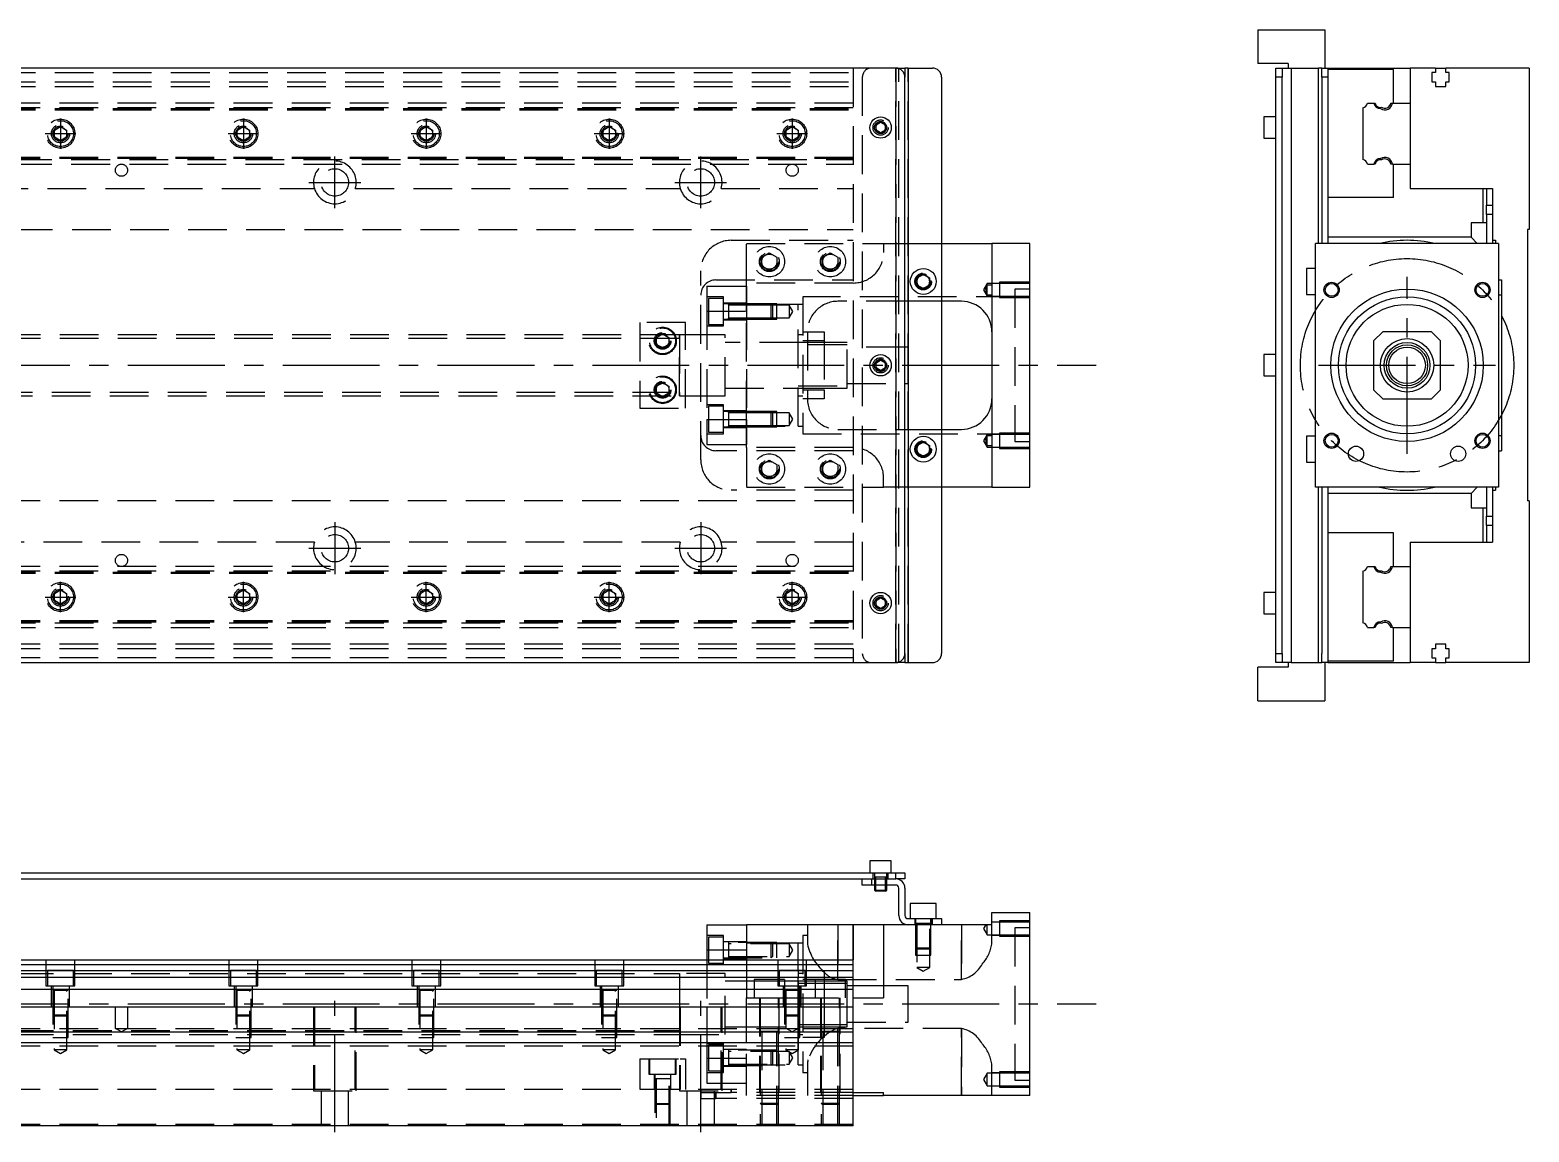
# Model space of a CAD drawing. Extents: x -29 to 939, y -289 to 112.
# Drawn here: x 447 to 938.7, y -251.5 to 110 of the extents above; entities that cross this region are included whole.
import ezdxf

# ---------------------------------------------------------------- set-up
doc = ezdxf.new("R2010")
doc.units = 0
doc.linetypes.add('CENTER', pattern=[50.8, 31.75, -6.35, 6.35, -6.35])
doc.linetypes.add('DASHED', pattern=[19.05, 12.7, -6.35])
doc.layers.get('0').update_dxf_attribs({"linetype": 'CONTINUOUS'})
doc.layers.add('CENTER', color=1, linetype='CENTER')

msp = doc.modelspace()

# ---------------------------------------------------------------- linework, layer by layer
at = {"color": 7, "linetype": 'CONTINUOUS'}
for p, q in [((849.68, 110), (849.68, 99)), ((849.68, 110), (871.68, 110)), ((871.68, 110), (871.68, 97.5)), ((859.68, 99), (849.68, 99)), ((859.68, 99), (859.68, 97.5)), ((731, 97.5), (3, 97.5)), ((731, 97.5), (734, 97.5)), ((734, 97.5), (734, 94.5)), ((735, 97.5), (734, 97.5)), ((734, -94.5), (734, 94.5)), ((735, 97.5), (735, -97.5)), ((735, 97.5), (743, 97.5)), ((746, 94.5), (746, -94.5)), ((855.68, 97.5), (857.68, 97.5)), ((855.68, 94.5), (855.68, 97.5)), ((857.68, 94.5), (855.68, 94.5)), ((855.68, -94.5), (855.68, 94.5)), ((857.68, 97.5), (857.68, 94.5)), ((857.68, 97.5), (860.68, 97.5)), ((857.68, -94.5), (857.68, 94.5)), ((860.68, 97.5), (860.68, -97.5)), ((860.68, 97.5), (869.68, 97.5)), ((869.68, 40), (869.68, 97.5)), ((870.68, 97.5), (869.68, 97.5)), ((870.68, 97.5), (872.68, 97.5)), ((870.68, 94.5), (870.68, 97.5)), ((872.68, 94.5), (870.68, 94.5)), ((870.68, 94.5), (870.68, 40)), ((872.68, 97.5), (872.68, 94.5)), ((872.68, 97.5), (899.68, 97.5)), ((894.18, 97), (872.68, 97)), ((872.68, 94.5), (872.68, 40)), ((894.18, 86), (894.18, 97)), ((899.68, 97.5), (899.68, 86)), ((907.98, 97.5), (899.68, 97.5)), ((907.98, 96), (906.83, 96)), ((906.83, 96), (906.83, 93)), ((907.98, 97.5), (911.38, 97.5)), ((907.98, 97.5), (907.98, 96)), ((911.38, 96), (911.38, 97.5)), ((938.68, 97.5), (911.38, 97.5)), ((912.53, 96), (911.38, 96)), ((912.53, 93), (912.53, 96)), ((938.68, 97.5), (938.68, 44.5)), ((906.83, 93), (907.98, 93)), ((907.98, 93), (907.98, 91.5)), ((907.98, 91.5), (911.38, 91.5)), ((911.38, 91.5), (911.38, 93)), ((911.38, 93), (912.53, 93)), ((884.18, 84.460392), (884.18, 67.539608)), ((885.719608, 86), (887.80154, 86)), ((887.80154, 86), (888.20668, 86)), ((893.357372, 86), (893.861934, 86)), ((893.861934, 86), (899.68, 86)), ((899.68, 86), (899.68, 66)), ((899.68, 86), (899.68, 66)), ((724.5, 78.866026), (726, 79.73205)), ((724.5, 77.133974), (724.5, 78.866026)), ((726, 79.73205), (727.5, 78.866026)), ((727.5, 78.866026), (727.5, 77.133974)), ((851.68, 81.5), (851.68, 78)), ((855.68, 81.5), (851.68, 81.5)), ((726, 76.26795), (724.5, 77.133974)), ((727.5, 77.133974), (726, 76.26795)), ((851.68, 78), (851.68, 74.5)), ((851.68, 74.5), (855.68, 74.5)), ((885.719608, 66), (887.80154, 66)), ((888.20668, 66), (887.80154, 66)), ((893.861934, 66), (893.357372, 66)), ((893.861934, 66), (899.68, 66)), ((894.18, 55), (894.18, 66)), ((899.68, 66), (899.68, 58)), ((894.18, 55), (872.68, 55)), ((899.68, 58), (926.68, 58)), ((923.68, 46.75), (923.68, 58)), ((924.68, 58), (924.68, 52.5)), ((926.68, 58), (926.68, 41)), ((924.68, 52.5), (926.68, 52.5)), ((924.68, 49.5), (924.68, 52.5)), ((926.68, 49.5), (924.68, 49.5)), ((924.68, 49.5), (924.68, 40)), ((919.68, 46.75), (919.68, 42.5)), ((924.68, 46.75), (919.68, 46.75)), ((938.68, 44.5), (938.18, 44.5)), ((938.18, 44.5), (938.18, -44.5)), ((746, 40), (762.5, 40)), ((762.5, 40), (762.5, -40)), ((775, 40), (762.5, 40)), ((775, -40), (775, 40)), ((868.68, -40), (868.68, 40)), ((928.68, 40), (868.68, 40)), ((919.68, 42), (872.68, 42)), ((919.68, 42.5), (919.68, 42)), ((921.68, 40), (919.68, 42)), ((926.68, 41), (927.68, 41)), ((926.68, 41), (926.68, 40)), ((927.68, 41), (927.68, 40)), ((928.68, 40), (928.68, -40)), ((738, 28.6547), (740, 29.809402)), ((740, 29.809402), (742, 28.6547)), ((865.68, 31.75), (865.68, 27.5)), ((868.68, 31.75), (865.68, 31.75)), ((738, 26.3453), (738, 28.6547)), ((740, 25.190598), (738, 26.3453)), ((742, 26.3453), (740, 25.190598)), ((742, 28.6547), (742, 26.3453)), ((865.68, 27.5), (865.68, 23.25)), ((928.68, 28), (929.68, 28)), ((929.68, 28), (929.68, -28)), ((752.5, 21), (746, 21)), ((865.68, 23.25), (868.68, 23.25)), ((929.68, 23), (928.68, 23)), ((890.68, 11), (887.68, 8)), ((906.68, 11), (890.68, 11)), ((909.68, 8), (906.68, 11)), ((887.68, 8), (887.68, -8)), ((909.68, -8), (909.68, 8)), ((724.5, 0.866026), (726, 1.73205)), ((724.5, -0.866026), (724.5, 0.866026)), ((726, 1.73205), (727.5, 0.866026)), ((727.5, 0.866026), (727.5, -0.866026)), ((851.68, 3.5), (851.68, 0)), ((855.68, 3.5), (851.68, 3.5)), ((726, -1.73205), (724.5, -0.866026)), ((727.5, -0.866026), (726, -1.73205)), ((851.68, 0), (851.68, -3.5)), ((851.68, -3.5), (855.68, -3.5)), ((887.68, -8), (890.68, -11)), ((906.68, -11), (909.68, -8)), ((890.68, -11), (906.68, -11)), ((746, -21), (752.5, -21)), ((865.68, -23.25), (865.68, -27.5)), ((868.68, -23.25), (865.68, -23.25)), ((928.68, -23), (929.68, -23)), ((738, -26.3453), (740, -25.190598)), ((738, -28.6547), (738, -26.3453)), ((740, -29.809402), (738, -28.6547)), ((740, -25.190598), (742, -26.3453)), ((742, -28.6547), (740, -29.809402)), ((742, -26.3453), (742, -28.6547)), ((865.68, -27.5), (865.68, -31.75)), ((928.68, -28), (929.68, -28)), ((865.68, -31.75), (868.68, -31.75)), ((762.5, -40), (746, -40)), ((762.5, -40), (775, -40)), ((928.68, -40), (868.68, -40)), ((869.68, -97.5), (869.68, -40)), ((870.68, -40), (870.68, -94.5)), ((872.68, -40), (872.68, -94.5)), ((919.68, -42), (872.68, -42)), ((919.68, -42), (921.68, -40)), ((919.68, -42), (919.68, -42.5)), ((919.68, -42.5), (919.68, -46.75)), ((924.68, -40), (924.68, -49.5)), ((926.28, -39.999994), (926.28, -40.000852)), ((926.68, -40), (926.68, -41)), ((926.68, -41), (926.68, -58)), ((926.68, -41), (927.68, -41)), ((927.68, -40), (927.68, -41)), ((919.68, -46.75), (924.68, -46.75)), ((923.68, -58), (923.68, -46.75)), ((938.68, -44.5), (938.18, -44.5)), ((938.68, -44.5), (938.68, -97.5)), ((924.68, -49.5), (926.68, -49.5)), ((924.68, -52.5), (924.68, -49.5)), ((926.68, -52.5), (924.68, -52.5)), ((924.68, -52.5), (924.68, -58)), ((894.18, -55), (872.68, -55)), ((894.18, -66), (894.18, -55)), ((899.68, -58), (899.68, -66)), ((899.68, -58), (926.68, -58)), ((884.18, -67.539608), (884.18, -84.460392)), ((885.719608, -66), (887.80154, -66)), ((887.80154, -66), (888.20668, -66)), ((893.357372, -66), (893.861934, -66)), ((893.861934, -66), (899.68, -66)), ((899.68, -66), (899.68, -86)), ((899.68, -66), (899.68, -86)), ((724.5, -77.133974), (726, -76.26795)), ((724.5, -78.866026), (724.5, -77.133974)), ((726, -76.26795), (727.5, -77.133974)), ((727.5, -77.133974), (727.5, -78.866026)), ((851.68, -74.5), (851.68, -78)), ((855.68, -74.5), (851.68, -74.5)), ((851.68, -78), (851.68, -81.5)), ((726, -79.73205), (724.5, -78.866026)), ((727.5, -78.866026), (726, -79.73205)), ((851.68, -81.5), (855.68, -81.5)), ((885.719608, -86), (887.80154, -86)), ((888.20668, -86), (887.80154, -86)), ((893.861934, -86), (893.357372, -86)), ((893.861934, -86), (899.68, -86)), ((894.18, -97), (894.18, -86)), ((899.68, -86), (899.68, -97.5)), ((907.98, -93), (906.83, -93)), ((906.83, -93), (906.83, -96)), ((911.38, -91.5), (907.98, -91.5)), ((907.98, -91.5), (907.98, -93)), ((911.38, -93), (911.38, -91.5)), ((912.53, -93), (911.38, -93)), ((912.53, -96), (912.53, -93)), ((3, -97.5), (731, -97.5)), ((734, -97.5), (731, -97.5)), ((734, -94.5), (734, -97.5)), ((734, -97.5), (735, -97.5)), ((735, -97.5), (743, -97.5)), ((855.68, -94.5), (857.68, -94.5)), ((855.68, -97.5), (855.68, -94.5)), ((857.68, -97.5), (855.68, -97.5)), ((857.68, -94.5), (857.68, -97.5)), ((860.68, -97.5), (857.68, -97.5)), ((859.68, -97.5), (859.68, -99)), ((860.68, -97.5), (869.68, -97.5)), ((869.68, -97.5), (870.68, -97.5)), ((870.68, -97.5), (870.68, -94.5)), ((872.68, -97.5), (870.68, -97.5)), ((871.68, -97.5), (871.68, -110)), ((872.68, -94.5), (872.68, -97.5)), ((894.18, -97), (872.68, -97)), ((872.68, -97.5), (899.68, -97.5)), ((907.98, -97.5), (899.68, -97.5)), ((906.83, -96), (907.98, -96)), ((907.98, -96), (907.98, -97.5)), ((907.98, -97.5), (911.38, -97.5)), ((911.38, -97.5), (911.38, -96)), ((911.38, -96), (912.53, -96)), ((938.68, -97.5), (911.38, -97.5)), ((849.68, -110), (849.68, -99)), ((859.68, -99), (849.68, -99)), ((849.68, -110), (871.68, -110)), ((442, -166.49), (731, -166.49)), ((729.5, -162.49), (722.5, -162.49)), ((722.5, -162.49), (722.5, -166.49)), ((729.5, -166.49), (729.5, -162.49)), ((731, -168.49), (731, -166.49)), ((731, -166.49), (734, -166.49)), ((734, -166.49), (734, -168.49)), ((442, -168.49), (723, -168.49)), ((720, -170.49), (720, -168.49)), ((723, -170.49), (720, -170.49)), ((723, -168.49), (731, -168.49)), ((723, -168.49), (723, -170.49)), ((723, -168.49), (731, -168.49)), ((731, -170.49), (723, -170.49)), ((724, -170.49002), (724, -172.14)), ((724.35, -170.49002), (724.35, -172.49)), ((727.65, -172.49), (727.65, -170.49002)), ((728, -172.14), (728, -170.49002)), ((734, -168.49), (731, -168.49)), ((732, -180.49), (732, -171.49)), ((734, -171.49), (734, -180.49)), ((724, -172.14), (728, -172.14)), ((724, -172.14), (724.35, -172.49)), ((727.65, -172.49), (724.35, -172.49)), ((727.65, -172.49), (728, -172.14)), ((744.25, -176.49), (735.75, -176.49)), ((735.75, -176.49), (735.75, -181.49)), ((744.25, -181.49), (744.25, -176.49)), ((735, -181.49), (743, -181.49)), ((743, -183.49), (743, -181.49)), ((743, -181.49), (746, -181.49)), ((746, -181.49), (746, -183.49)), ((762.5, -179.49), (775, -179.49)), ((762.5, -183.49), (762.5, -179.49)), ((775, -239.49), (775, -179.49)), ((669, -183.49), (682, -183.49)), ((669, -183.49), (669, -191.70658)), ((682, -183.49), (682, -194.99)), ((717, -183.49), (682, -183.49)), ((717, -194.99), (717, -183.49)), ((727, -183.49), (717, -183.49)), ((727, -183.49), (727, -207.49)), ((735, -183.49), (727, -183.49)), ((743, -183.49), (735, -183.49)), ((746, -183.49), (743, -183.49)), ((762.5, -183.49), (746, -183.49)), ((669, -191.70658), (669, -194.99)), ((669, -191.70658), (682, -191.70658)), ((441.5, -194.99), (717, -194.99)), ((441.5, -196.529608), (717, -196.529608)), ((717, -249.49), (717, -194.99)), ((717, -198.61154), (441.5, -198.61154)), ((717, -200.826666), (441.5, -200.826666)), ((441.5, -204.671934), (717, -204.671934)), ((699, -201.989994), (699, -216.990006)), ((700.5, -202.74), (699, -202.74)), ((701.25, -202.74), (700.5, -202.74)), ((704.5, -202.74), (701.25, -202.74)), ((707.5, -202.74), (704.5, -202.74)), ((714.5, -202.74), (707.5, -202.74)), ((715, -202.74), (714.5, -202.74)), ((717, -210.49), (17, -210.49)), ((699, -209.49), (699, -216.990006)), ((717, -207.49), (727, -207.49)), ((699, -216.24), (715, -216.24)), ((717, -218.79), (17, -218.79)), ((717, -222.19), (17, -222.19)), ((717, -238.49), (727, -238.49)), ((717, -239.49), (727, -239.49)), ((727, -239.49), (727, -238.49)), ((775, -239.49), (727, -239.49)), ((717, -249.49), (17, -249.49))]:
    msp.add_line(p, q, dxfattribs=at)
at = {"color": 3, "linetype": 'DASHED'}
for p, q in [((17, 96), (717, 96)), ((717, 97.5), (717, -97.5)), ((720, 94.5), (720, -94.5)), ((731, -97.5), (731, 97.5)), ((731, 97.5), (731, -97.5)), ((732, -97.5), (732, 97.5)), ((735, -97.5), (735, 97.5)), ((17, 93), (717, 93)), ((17, 91.5), (717, 91.5)), ((17, 84.204452), (717, 84.204452)), ((17, 84.2), (717, 84.2)), ((17, 83.8), (717, 83.8)), ((717, 86), (441.5, 86)), ((717, 84.460392), (441.5, 84.460392)), ((454.5, 76), (454.512884, 76.253488)), ((455, 77.1547), (457, 78.309402)), ((455, 74.8453), (455, 77.1547)), ((457, 73.690598), (455, 74.8453)), ((457, 78.309402), (459, 77.1547)), ((459, 74.8453), (457, 73.690598)), ((459, 77.1547), (459, 74.8453)), ((515, 77.1547), (517, 78.309402)), ((515, 74.8453), (515, 77.1547)), ((517, 73.690598), (515, 74.8453)), ((517, 78.309402), (519, 77.1547)), ((519, 74.8453), (517, 73.690598)), ((519, 77.1547), (519, 74.8453)), ((519.483582, 76.286038), (519.5, 76)), ((574.5, 76), (574.512884, 76.253488)), ((575, 77.1547), (577, 78.309402)), ((575, 74.8453), (575, 77.1547)), ((577, 73.690598), (575, 74.8453)), ((577, 78.309402), (579, 77.1547)), ((579, 74.8453), (577, 73.690598)), ((579, 77.1547), (579, 74.8453)), ((635, 77.1547), (637, 78.309402)), ((635, 74.8453), (635, 77.1547)), ((637, 73.690598), (635, 74.8453)), ((637, 78.309402), (639, 77.1547)), ((639, 74.8453), (637, 73.690598)), ((639, 77.1547), (639, 74.8453)), ((639.483582, 76.286038), (639.5, 76)), ((694.5, 76), (694.518502, 76.303588)), ((695, 77.1547), (697, 78.309402)), ((695, 74.8453), (695, 77.1547)), ((697, 73.690598), (695, 74.8453)), ((697, 78.309402), (699, 77.1547)), ((699, 74.8453), (697, 73.690598)), ((699, 77.1547), (699, 74.8453)), ((724, 78), (724.030168, 78.346066)), ((717, 68.2), (17, 68.2)), ((717, 67.8), (17, 67.8)), ((717, 67.795548), (17, 67.795548)), ((441.5, 67.539608), (717, 67.539608)), ((441.5, 66), (717, 66)), ((433.708204, 58), (540.291796, 58)), ((553.708204, 58), (660.291796, 58)), ((673.708204, 58), (717, 58)), ((22.640312, 44.5), (717, 44.5)), ((677, 41), (717, 41)), ((682, 27), (682, 40)), ((682, 40), (727, 40)), ((727, 40), (727, 37)), ((727, 40), (734, 40)), ((734, 40), (746, 40)), ((687, 35.443376), (689.5, 36.886752)), ((687, 32.556624), (687, 35.443376)), ((689.5, 36.886752), (692, 35.443376)), ((692, 35.443376), (692, 32.556624)), ((707, 35.443376), (709.5, 36.886752)), ((707, 32.556624), (707, 35.443376)), ((709.5, 36.886752), (712, 35.443376)), ((712, 35.443376), (712, 32.556624)), ((667, -31), (667, 31)), ((686.5, 34), (686.520026, 34.346056)), ((689.5, 31.113248), (687, 32.556624)), ((692, 32.556624), (689.5, 31.113248)), ((706.5, 34), (706.520026, 34.346056)), ((709.5, 31.113248), (707, 32.556624)), ((712, 32.556624), (709.5, 31.113248)), ((669, 26), (682, 26)), ((669, 26), (669, 17.78342)), ((672, 28), (717, 28)), ((717, 27), (682, 27)), ((682, 17.78342), (682, 27)), ((682, 26), (682, 17.78342)), ((742.483582, 27.786038), (742.5, 27.5)), ((761, 26.848738), (759.787564, 24.748738)), ((759.787564, 24.748738), (761, 22.648738)), ((760.516436, 24.911344), (760.560666, 25.226886)), ((760.560666, 25.226886), (760.663852, 25.611128)), ((760.663852, 25.611128), (760.802956, 25.985522)), ((760.802956, 25.985522), (761, 26.435254)), ((761, 26.435254), (761, 26.848738)), ((765, 26.848738), (761, 26.848738)), ((761, 23.06222), (761, 26.435794)), ((761, 26.435254), (762.5, 26.435254)), ((765, 27.248732), (765, 22.248742)), ((775, 27.248732), (765, 27.248732)), ((775, 26.848738), (765, 26.848738)), ((770, 25), (770, -25)), ((775, 25), (770, 25)), ((674.5, 22.42767), (669, 22.42767)), ((669.5, 21.92767), (669.5, 13.42767)), ((674.5, 21.92767), (669.5, 21.92767)), ((674.5, 12.92767), (674.5, 22.42767)), ((682, 20.42767), (674.5, 20.42767)), ((676.105, 20.17767), (674.5, 20.17767)), ((681.99998, 20.17767), (676.095, 20.17767)), ((676.1, 20.177674), (676.1, 15.177664)), ((676.1, 20.17767), (676.1, 19.92022)), ((676.1, 19.920202), (676.1, 20.17767)), ((681.99998, 19.77767), (676.1, 19.77767)), ((690.1, 20.17767), (682, 20.17767)), ((690.1, 20.177664), (682, 20.177664)), ((699, 20), (682, 20)), ((699, 20), (682, 20)), ((690.5, 19.77767), (682, 19.77767)), ((690.5, 19.77767), (682, 19.77767)), ((690.1, 15.17767), (690.1, 20.17767)), ((690.5, 19.77767), (690.1, 20.17767)), ((692, 20.177664), (690.10002, 20.177664)), ((690.5, 19.77767), (690.5, 15.57767)), ((692, 19.77767), (690.50002, 19.77767)), ((692, 15.177674), (692, 20.177664)), ((696, 19.77767), (692, 19.77767)), ((696, 19.77767), (696, 15.57767)), ((697.212436, 17.67767), (696, 19.77767)), ((699, -20), (699, 20)), ((700.5, 20), (699, 20)), ((700.5, 22.5), (700.5, -22.5)), ((770, 22.5), (700.5, 22.5)), ((734, 21), (712, 21)), ((746, 21), (734, 21)), ((761, 22.648738), (761, 23.06222)), ((762.5, 23.06222), (761, 23.06222)), ((761, 22.648738), (765, 22.648738)), ((765, 22.648738), (775, 22.648738)), ((765, 22.248742), (775, 22.248742)), ((669, 17.78342), (669, -17.78342)), ((669, 17.78342), (682, 17.78342)), ((674.5, 15.17767), (676.105, 15.17767)), ((674.5, 14.92767), (682, 14.92767)), ((676.095, 15.17767), (681.99998, 15.17767)), ((676.1, 15.57767), (681.99998, 15.57767)), ((676.1, 15.17767), (676.1, 15.435118)), ((676.1, 15.435068), (676.1, 15.17767)), ((682, 17.78342), (682, -17.78342)), ((682, -17.78342), (682, 17.78342)), ((682, 15.57767), (690.5, 15.57767)), ((682, 15.57767), (690.5, 15.57767)), ((682, 15.177674), (690.1, 15.177674)), ((682, 15.17767), (690.1, 15.17767)), ((690.1, 15.17767), (690.5, 15.57767)), ((690.10002, 15.177674), (692, 15.177674)), ((690.50002, 15.57767), (692, 15.57767)), ((692, 15.57767), (696, 15.57767)), ((696, 15.57767), (697.212436, 17.67767)), ((660.005, 10), (397.00002, 10)), ((662, 14), (647, 14)), ((647, 14), (647, -14)), ((652.5, 9.1547), (654.5, 10.309402)), ((654.5, 10.309402), (656.5, 9.1547)), ((669, 10), (659.995, 10)), ((660, 10.000006), (660, -10.000006)), ((660, 10.000006), (660, -10.000006)), ((660, -10), (660, 10)), ((660, 10), (660, 8.95213)), ((662, -14), (662, 14)), ((669, 12.92767), (674.5, 12.92767)), ((675, 10), (669, 10)), ((675, 10), (669, 10)), ((669.5, 13.42767), (674.5, 13.42767)), ((675, -10), (675, 10)), ((675, -10), (675, 10)), ((700.5, 10), (699, 10)), ((700.5, 11), (707.5, 11)), ((702, 11), (702, -11)), ((707.5, 11), (707.5, 8)), ((660, 8.75), (397.00002, 8.75)), ((652, 8), (652.018502, 8.303588)), ((652.5, 6.8453), (652.5, 9.1547)), ((654.5, 5.690598), (652.5, 6.8453)), ((656.5, 6.8453), (654.5, 5.690598)), ((656.5, 9.1547), (656.5, 6.8453)), ((699.005, 7.5), (675, 7.5)), ((698.995, 7.5), (675, 7.5)), ((707.5, 7.5), (698.995, 7.5)), ((699.005, 7.5), (698.995, 7.5)), ((715, 6.75), (699, 6.75)), ((707.5, 7.5), (699.005, 7.5)), ((707.5, 8), (700.5, 8)), ((707.5, 8), (707.5, -8)), ((715, 7.5), (707.5, 7.5)), ((715, -7.5), (715, 7.5)), ((734, 6), (715, 6)), ((735, 6), (734, 6)), ((735, -6), (735, 6)), ((727.973226, 0.326156), (728, 0)), ((397.00002, -8.75), (660, -8.75)), ((652, -8), (652.018502, -7.696412)), ((652.5, -6.8453), (654.5, -5.690598)), ((652.5, -9.1547), (652.5, -6.8453)), ((654.5, -10.309402), (652.5, -9.1547)), ((654.5, -5.690598), (656.5, -6.8453)), ((656.5, -9.1547), (654.5, -10.309402)), ((656.5, -6.8453), (656.5, -9.1547)), ((660, -8.95261), (660, -10)), ((675, -7.5), (699.005, -7.5)), ((675, -7.5), (698.995, -7.5)), ((698.995, -7.5), (707.5, -7.5)), ((698.995, -7.5), (699.005, -7.5)), ((699, -6.75), (715, -6.75)), ((699.005, -7.5), (707.5, -7.5)), ((700.5, -8), (707.5, -8)), ((707.5, -7.5), (715, -7.5)), ((707.5, -8), (707.5, -11)), ((715, -6), (734, -6)), ((734, -6), (735, -6)), ((397.00002, -10), (660.005, -10)), ((647, -14), (662, -14)), ((659.995, -10), (669, -10)), ((669, -10), (675, -10)), ((669, -10), (675, -10)), ((674.5, -12.92767), (669, -12.92767)), ((669.5, -13.42767), (669.5, -21.92767)), ((674.5, -13.42767), (669.5, -13.42767)), ((674.5, -22.42767), (674.5, -12.92767)), ((699, -10), (700.5, -10)), ((707.5, -11), (700.5, -11)), ((669, -17.78342), (682, -17.78342)), ((669, -17.78342), (669, -26)), ((682, -14.92767), (674.5, -14.92767)), ((676.105, -15.17767), (674.5, -15.17767)), ((681.99998, -15.17767), (676.095, -15.17767)), ((676.1, -15.177664), (676.1, -20.177674)), ((676.1, -15.177664), (676.1, -20.177674)), ((676.1, -15.17767), (676.1, -15.435118)), ((676.1, -15.435136), (676.1, -15.17767)), ((681.99998, -15.57767), (676.1, -15.57767)), ((690.1, -15.17767), (682, -15.17767)), ((690.1, -15.177674), (682, -15.177674)), ((690.5, -15.57767), (682, -15.57767)), ((690.5, -15.57767), (682, -15.57767)), ((682, -17.78342), (682, -26)), ((682, -27), (682, -17.78342)), ((690.1, -20.17767), (690.1, -15.17767)), ((690.5, -15.57767), (690.1, -15.17767)), ((692, -15.177674), (690.10002, -15.177674)), ((690.5, -15.57767), (690.5, -19.77767)), ((692, -15.57767), (690.50002, -15.57767)), ((692, -20.177664), (692, -15.177674)), ((696, -15.57767), (692, -15.57767)), ((696, -15.57767), (696, -19.77767)), ((697.212436, -17.67767), (696, -15.57767)), ((696, -19.77767), (697.212436, -17.67767)), ((669, -22.42767), (674.5, -22.42767)), ((669.5, -21.92767), (674.5, -21.92767)), ((674.5, -20.17767), (676.105, -20.17767)), ((674.5, -20.42767), (682, -20.42767)), ((676.095, -20.17767), (681.99998, -20.17767)), ((676.1, -19.77767), (681.99998, -19.77767)), ((676.1, -20.17767), (676.1, -19.92022)), ((676.1, -19.920272), (676.1, -20.17767)), ((682, -19.77767), (690.5, -19.77767)), ((682, -19.77767), (690.5, -19.77767)), ((682, -20), (699, -20)), ((682, -20), (699, -20)), ((682, -20.177664), (690.1, -20.177664)), ((682, -20.17767), (690.1, -20.17767)), ((690.1, -20.17767), (690.5, -19.77767)), ((690.10002, -20.177664), (692, -20.177664)), ((690.50002, -19.77767), (692, -19.77767)), ((692, -19.77767), (696, -19.77767)), ((699, -20), (700.5, -20)), ((700.5, -22.5), (770, -22.5)), ((712, -21), (734, -21)), ((734, -21), (746, -21)), ((761, -22.648738), (759.787564, -24.748738)), ((760.516436, -24.586132), (760.560666, -24.27059)), ((760.560666, -24.27059), (760.663852, -23.886348)), ((760.663852, -23.886348), (760.802956, -23.511954)), ((760.802956, -23.511954), (761, -23.06222)), ((761, -23.06222), (761, -22.648738)), ((765, -22.648738), (761, -22.648738)), ((761, -26.435254), (761, -23.06168)), ((761, -23.06222), (762.5, -23.06222)), ((765, -22.248742), (765, -27.248732)), ((775, -22.248742), (765, -22.248742)), ((775, -22.648738), (765, -22.648738)), ((669, -26), (682, -26)), ((717, -28), (672, -28)), ((717, -27), (682, -27)), ((682, -27), (682, -40)), ((742.483582, -27.213962), (742.5, -27.5)), ((759.787564, -24.748738), (761, -26.848738)), ((761, -26.848738), (761, -26.435254)), ((762.5, -26.435254), (761, -26.435254)), ((761, -26.848738), (765, -26.848738)), ((765, -26.848738), (775, -26.848738)), ((765, -27.248732), (775, -27.248732)), ((770, -25), (775, -25)), ((686.5, -34), (686.520026, -33.653944)), ((687, -32.556624), (689.5, -31.113248)), ((687, -35.443376), (687, -32.556624)), ((689.5, -31.113248), (692, -32.556624)), ((692, -32.556624), (692, -35.443376)), ((706.5, -34), (706.520026, -33.653944)), ((707, -32.556624), (709.5, -31.113248)), ((707, -35.443376), (707, -32.556624)), ((709.5, -31.113248), (712, -32.556624)), ((712, -32.556624), (712, -35.443376)), ((689.5, -36.886752), (687, -35.443376)), ((692, -35.443376), (689.5, -36.886752)), ((709.5, -36.886752), (707, -35.443376)), ((712, -35.443376), (709.5, -36.886752)), ((727, -40), (727, -37)), ((717, -41), (677, -41)), ((682, -40), (727, -40)), ((734, -40), (727, -40)), ((746, -40), (734, -40)), ((717, -44.5), (22.640312, -44.5)), ((540.291796, -58), (433.708204, -58)), ((660.291796, -58), (553.708204, -58)), ((717, -58), (673.708204, -58)), ((17, -67.795548), (717, -67.795548)), ((17, -67.8), (717, -67.8)), ((17, -68.2), (717, -68.2)), ((717, -66), (441.5, -66)), ((717, -67.539608), (441.5, -67.539608)), ((455, -74.8453), (457, -73.690598)), ((457, -73.690598), (459, -74.8453)), ((515, -74.8453), (517, -73.690598)), ((517, -73.690598), (519, -74.8453)), ((575, -74.8453), (577, -73.690598)), ((577, -73.690598), (579, -74.8453)), ((635, -74.8453), (637, -73.690598)), ((637, -73.690598), (639, -74.8453)), ((695, -74.8453), (697, -73.690598)), ((697, -73.690598), (699, -74.8453)), ((455, -77.1547), (455, -74.8453)), ((457, -78.309402), (455, -77.1547)), ((459, -77.1547), (457, -78.309402)), ((459, -74.8453), (459, -77.1547)), ((459.483582, -75.713962), (459.5, -76)), ((514.5, -76), (514.518502, -75.696412)), ((515, -77.1547), (515, -74.8453)), ((517, -78.309402), (515, -77.1547)), ((519, -77.1547), (517, -78.309402)), ((519, -74.8453), (519, -77.1547)), ((575, -77.1547), (575, -74.8453)), ((577, -78.309402), (575, -77.1547)), ((579, -77.1547), (577, -78.309402)), ((579, -74.8453), (579, -77.1547)), ((579.483582, -75.713962), (579.5, -76)), ((634.5, -76), (634.518502, -75.696412)), ((635, -77.1547), (635, -74.8453)), ((637, -78.309402), (635, -77.1547)), ((639, -77.1547), (637, -78.309402)), ((639, -74.8453), (639, -77.1547)), ((694.5, -76), (694.518502, -75.696412)), ((695, -77.1547), (695, -74.8453)), ((697, -78.309402), (695, -77.1547)), ((699, -77.1547), (697, -78.309402)), ((699, -74.8453), (699, -77.1547)), ((727.973226, -77.673844), (728, -78)), ((717, -83.8), (17, -83.8)), ((717, -84.2), (17, -84.2)), ((717, -84.204452), (17, -84.204452)), ((17, -84.460392), (717, -84.460392)), ((17, -86), (717, -86)), ((717, -91.5), (17, -91.5)), ((717, -93), (17, -93)), ((717, -96), (17, -96)), ((723.5, -166.49), (723.5, -168.49)), ((724, -166.49), (724, -170.49)), ((728, -170.49), (728, -166.49)), ((728.5, -168.49), (728.5, -166.49)), ((728.000006, -167.89), (723.999994, -167.89)), ((724.000006, -168.49), (724.000006, -170.49)), ((724.35, -167.89), (724.35, -170.49)), ((727.65, -170.49), (727.65, -167.89)), ((727.999994, -170.49), (727.999994, -168.49)), ((737.25, -181.49), (737.25, -183.49)), ((737.500006, -181.49), (737.500006, -193.49)), ((742.499994, -193.49), (742.499994, -181.49)), ((742.75, -183.49), (742.75, -181.49)), ((702, -183.49), (702, -189.862214)), ((712, -201.412252), (712, -183.49)), ((712, -183.49), (712, -201.412252)), ((717, -183.49), (717, -194.99)), ((742.500006, -183.09), (737.499994, -183.09)), ((737.9, -183.09), (737.9, -197.49)), ((742.1, -197.49), (742.1, -183.09)), ((752.5, -183.49), (752.5, -201.412252)), ((752.5, -201.412252), (752.5, -183.49)), ((760.509982, -183.49), (759.787564, -184.741262)), ((759.787564, -184.741262), (761, -186.841262)), ((761, -186.841262), (761, -183.49)), ((765, -182.641262), (762.5, -182.641262)), ((762.5, -189.862214), (762.5, -183.49)), ((765, -182.241268), (765, -187.241258)), ((775, -182.241268), (765, -182.241268)), ((775, -182.641262), (765, -182.641262)), ((770, -184.49), (770, -234.49)), ((775, -184.49), (770, -184.49)), ((674.5, -187.06233), (669, -187.06233)), ((669.5, -187.56233), (669.5, -191.81233)), ((674.5, -187.56233), (669.5, -187.56233)), ((674.5, -196.56233), (674.5, -187.06233)), ((682, -189.06233), (674.5, -189.06233)), ((692, -189.312336), (674.5, -189.312336)), ((676.1, -189.312326), (676.1, -194.312336)), ((696, -189.71233), (676.1, -189.71233)), ((690.27767, -189.49), (682, -189.49)), ((690.1, -191.81233), (690.1, -189.31233)), ((690.5, -189.71233), (690.1, -189.31233)), ((692, -189.49), (690.27767, -189.49)), ((690.5, -189.71233), (690.50002, -193.91233)), ((692, -194.312326), (692, -189.312336)), ((699, -189.49), (692, -189.49)), ((696, -189.71233), (696, -193.91233)), ((697.212436, -191.81233), (696, -189.71233)), ((699, -198.49), (699, -189.49)), ((700.5, -189.49), (699, -189.49)), ((700.5, -186.99), (700.5, -231.99)), ((702, -186.99), (700.5, -186.99)), ((737.5, -191.09), (742.5, -191.09)), ((737.5, -191.09), (737.9, -191.49)), ((742.1, -191.49), (737.9, -191.49)), ((742.1, -191.49), (742.5, -191.09)), ((761, -186.841262), (765, -186.841262)), ((770, -186.99), (762.5, -186.99)), ((765, -186.841262), (775, -186.841262)), ((765, -187.241258), (775, -187.241258)), ((452.25, -194.99), (452.25, -203.49)), ((461.75, -203.49), (461.75, -194.99)), ((512.25, -194.99), (512.25, -203.49)), ((521.75, -203.49), (521.75, -194.99)), ((572.25, -194.99), (572.25, -203.49)), ((581.75, -203.49), (581.75, -194.99)), ((632.25, -194.99), (632.25, -203.49)), ((641.75, -203.49), (641.75, -194.99)), ((669, -194.99), (669, -210.49)), ((669, -196.56233), (674.5, -196.56233)), ((669.5, -191.81233), (669.5, -194.99)), ((669.5, -194.99), (669.5, -196.06233)), ((669.5, -196.06233), (674.5, -196.06233)), ((674.5, -194.312326), (692, -194.312326)), ((674.5, -194.56233), (682, -194.56233)), ((676.1, -193.91233), (696, -193.91233)), ((682, -194.99), (682, -207.49)), ((690.1, -194.31233), (690.1, -191.81233)), ((690.1, -194.31233), (690.5, -193.91233)), ((692.25, -194.99), (692.25, -203.49)), ((696, -193.91233), (697.212436, -191.81233)), ((701.75, -203.49), (701.75, -194.99)), ((737.500006, -193.49), (742.499994, -193.49)), ((42, -199.489994), (660, -199.489994)), ((42, -200.739994), (660, -200.739994)), ((461.25, -198.49), (452.75, -198.49)), ((452.75, -198.49), (452.75, -203.49)), ((461.25, -203.49), (461.25, -198.49)), ((521.25, -198.49), (512.75, -198.49)), ((512.75, -198.49), (512.75, -203.49)), ((521.25, -203.49), (521.25, -198.49)), ((581.25, -198.49), (572.75, -198.49)), ((572.75, -198.49), (572.75, -203.49)), ((581.25, -203.49), (581.25, -198.49)), ((641.25, -198.49), (632.75, -198.49)), ((632.75, -198.49), (632.75, -203.49)), ((641.25, -203.49), (641.25, -198.49)), ((660, -199.49), (659.995, -199.49)), ((660, -199.489994), (660, -219.49)), ((675, -199.49), (660, -199.49)), ((660.005, -199.49), (660, -199.49)), ((660, -199.490502), (660, -199.49)), ((675, -219.49), (675, -199.49)), ((692.75, -201.49), (684.5, -201.49)), ((684.5, -201.49), (684.5, -207.49)), ((701.25, -198.49), (692.75, -198.49)), ((692.75, -198.49), (692.75, -203.49)), ((694.5, -201.49), (692.75, -201.49)), ((694.5, -201.49), (694.5, -207.49)), ((699, -198.49), (699, -200.99)), ((700.5, -199.49), (699, -199.49)), ((699, -203.49), (699, -200.99)), ((701.25, -201.49), (700.5, -201.49)), ((701.25, -198.49), (707.5, -198.49)), ((701.25, -203.49), (701.25, -198.49)), ((704.5, -201.49), (701.25, -201.49)), ((714.5, -201.49), (704.5, -201.49)), ((704.5, -201.49), (704.5, -207.49)), ((707.5, -198.49), (707.5, -201.49)), ((707.5, -201.49), (707.5, -207.49)), ((712, -201.412252), (752.5, -201.412252)), ((714.5, -207.49), (714.5, -201.49)), ((740, -197.49), (737.9, -197.49)), ((737.9, -197.49), (740, -198.702436)), ((742.1, -197.49), (740, -197.49)), ((740, -198.702436), (742.1, -197.49)), ((452.25, -203.49), (461.75, -203.49)), ((454, -203.49), (454, -210.49)), ((459.500006, -205.09), (454.499994, -205.09)), ((454.500006, -203.49), (454.500006, -220.49)), ((454.9, -205.09), (454.9, -224.49)), ((459.1, -224.49), (459.1, -205.09)), ((459.499994, -220.49), (459.499994, -203.49)), ((460, -210.49), (460, -203.49)), ((512.25, -203.49), (521.75, -203.49)), ((514, -203.49), (514, -210.49)), ((519.500006, -205.09), (514.499994, -205.09)), ((514.500006, -203.49), (514.500006, -220.49)), ((514.9, -205.09), (514.9, -224.49)), ((519.1, -224.49), (519.1, -205.09)), ((519.499994, -220.49), (519.499994, -203.49)), ((520, -210.49), (520, -203.49)), ((572.25, -203.49), (581.75, -203.49)), ((574, -203.49), (574, -210.49)), ((579.500006, -205.09), (574.499994, -205.09)), ((574.500006, -203.49), (574.500006, -220.49)), ((574.9, -205.09), (574.9, -224.49)), ((579.1, -224.49), (579.1, -205.09)), ((579.499994, -220.49), (579.499994, -203.49)), ((580, -210.49), (580, -203.49)), ((632.25, -203.49), (641.75, -203.49)), ((634, -203.49), (634, -210.49)), ((639.500006, -205.09), (634.499994, -205.09)), ((634.500006, -203.49), (634.500006, -220.49)), ((634.9, -205.09), (634.9, -224.49)), ((639.1, -224.49), (639.1, -205.09)), ((639.499994, -220.49), (639.499994, -203.49)), ((640, -210.49), (640, -203.49)), ((682, -201.99), (675, -201.99)), ((684.5, -201.99), (682, -201.99)), ((692.75, -201.99), (684.5, -201.99)), ((692.25, -203.49), (701.75, -203.49)), ((694.5, -201.99), (692.75, -201.99)), ((694, -203.49), (694, -210.49)), ((699.500006, -205.09), (694.499994, -205.09)), ((699, -201.99), (694.5, -201.99)), ((694.500006, -203.49), (694.500006, -220.49)), ((694.9, -205.09), (694.9, -224.49)), ((699, -201.99), (698.995, -201.99)), ((700.5, -201.99), (699, -201.99)), ((699.005, -201.99), (699, -201.99)), ((699, -205.088864), (699, -203.49)), ((699, -207.49), (699, -205.088864)), ((699.1, -224.49), (699.1, -205.09)), ((699.499994, -220.49), (699.499994, -203.49)), ((699.5, -205.09), (699.5, -203.49)), ((699.5, -210.48998), (699.5, -205.09)), ((700, -210.49), (700, -203.49)), ((700, -210.49), (700, -203.49)), ((701.25, -201.99), (700.5, -201.99)), ((704.5, -201.99), (701.25, -201.99)), ((707.5, -201.99), (704.5, -201.99)), ((714.5, -201.99), (707.5, -201.99)), ((715, -201.99), (714.5, -201.99)), ((715, -207.49), (715, -201.99)), ((717, -203.49), (715, -203.49)), ((727, -203.49), (717, -203.49)), ((735, -203.49), (727, -203.49)), ((735, -209.49), (735, -203.49)), ((475, -217.49), (475, -210.49)), ((479, -210.49), (479, -217.49)), ((540, -210.49), (540, -237.99)), ((540.291796, -210.49), (540.291796, -237.49)), ((553.708204, -237.49), (553.708204, -210.49)), ((554, -237.99), (554, -210.49)), ((660, -210.49), (660, -237.99)), ((660.291796, -210.49), (660.291796, -237.49)), ((669, -210.49), (669, -218.79)), ((673.708204, -237.49), (673.708204, -210.49)), ((674, -237.99), (674, -210.49)), ((675, -210.49), (675, -209.49)), ((682, -210.49), (682, -207.49)), ((682, -207.49), (694.5, -207.49)), ((682, -218.79), (682, -210.49)), ((686.25, -207.49), (686.25, -238.49)), ((686.500006, -207.49), (686.500006, -248.99)), ((692.499994, -248.99), (692.499994, -207.49)), ((692.75, -238.49), (692.75, -207.49)), ((694.5, -207.49), (694.9, -207.49)), ((694.9, -207.49), (699.1, -207.49)), ((695, -217.49), (695, -210.49)), ((699, -209.49), (699, -207.49)), ((699, -210.49), (699, -209.49)), ((699, -217.49), (699, -210.49)), ((699, -210.49), (699, -217.49)), ((699.1, -207.49), (699.5, -207.49)), ((699.5, -207.49), (717, -207.49)), ((706.25, -207.49), (706.25, -238.49)), ((706.500006, -207.49), (706.500006, -248.99)), ((707.5, -207.49), (707.5, -217.49)), ((712.499994, -248.99), (712.499994, -207.49)), ((712.75, -238.49), (712.75, -207.49)), ((715, -209.49), (715, -207.49)), ((715, -216.99), (715, -209.49)), ((735, -215.49), (735, -209.49)), ((454.5, -213.09), (459.5, -213.09)), ((454.5, -213.09), (454.9, -213.49)), ((459.1, -213.49), (454.9, -213.49)), ((459.1, -213.49), (459.5, -213.09)), ((514.5, -213.09), (519.5, -213.09)), ((514.5, -213.09), (514.9, -213.49)), ((519.1, -213.49), (514.9, -213.49)), ((519.1, -213.49), (519.5, -213.09)), ((574.5, -213.09), (579.5, -213.09)), ((574.5, -213.09), (574.9, -213.49)), ((579.1, -213.49), (574.9, -213.49)), ((579.1, -213.49), (579.5, -213.09)), ((634.5, -213.09), (639.5, -213.09)), ((634.5, -213.09), (634.9, -213.49)), ((639.1, -213.49), (634.9, -213.49)), ((639.1, -213.49), (639.5, -213.09)), ((694.5, -213.09), (699.5, -213.09)), ((694.5, -213.09), (694.9, -213.49)), ((699.1, -213.49), (694.9, -213.49)), ((699.1, -213.49), (699.5, -213.09)), ((715, -215.49), (735, -215.49)), ((717, -217.64), (17, -217.64)), ((42, -218.24), (660, -218.24)), ((42, -219.49), (660, -219.49)), ((454.500006, -220.49), (459.499994, -220.49)), ((475, -217.49), (479, -217.49)), ((477, -218.6447), (475, -217.49)), ((479, -217.49), (477, -218.6447)), ((514.500006, -220.49), (519.499994, -220.49)), ((574.500006, -220.49), (579.499994, -220.49)), ((634.500006, -220.49), (639.499994, -220.49)), ((659.995, -219.49), (660, -219.49)), ((660, -219.49), (660.291796, -219.49)), ((660, -219.49), (660.005, -219.49)), ((660.291796, -219.49), (675, -219.49)), ((669, -218.79), (669, -222.19)), ((675, -216.99), (682, -216.99)), ((682, -216.99), (699.005, -216.99)), ((682, -222.19), (682, -218.79)), ((686.5, -218.49), (686.84965, -218.49)), ((686.849602, -218.49), (686.5, -218.49)), ((692.15035, -218.49), (686.849602, -218.49)), ((687, -218.49), (687, -248.99)), ((692, -248.99), (692, -218.49)), ((692.150204, -218.49), (692.5, -218.49)), ((692.5, -218.49), (692.15035, -218.49)), ((694.500006, -220.49), (699.499994, -220.49)), ((695, -217.49), (699, -217.49)), ((697, -218.6447), (695, -217.49)), ((699, -217.49), (697, -218.6447)), ((698.995, -216.99), (707.5, -216.99)), ((699, -229.49), (699, -217.49)), ((699, -219.49), (700.5, -219.49)), ((699.005, -216.99), (707.5, -216.99)), ((700.5, -217.49), (707.5, -217.49)), ((707.5, -220.49), (700.5, -220.49)), ((712.500006, -218.49), (706.499994, -218.49)), ((707, -218.49), (707, -248.99)), ((707.5, -216.99), (715, -216.99)), ((707.5, -217.49), (707.5, -220.49)), ((712, -217.567748), (711.255708, -217.63949)), ((711.25719, -217.639206), (712, -217.567748)), ((752.5, -217.567748), (712, -217.567748)), ((712, -218.48998), (712, -217.567748)), ((712, -248.99), (712, -218.49)), ((752.5, -217.567748), (752.5, -239.49)), ((752.5, -239.49), (752.5, -217.567748)), ((717, -223.34), (17, -223.34)), ((459.1, -224.49), (454.9, -224.49)), ((454.9, -224.49), (457, -225.702436)), ((457, -225.702436), (459.1, -224.49)), ((519.1, -224.49), (514.9, -224.49)), ((514.9, -224.49), (517, -225.702436)), ((517, -225.702436), (519.1, -224.49)), ((579.1, -224.49), (574.9, -224.49)), ((574.9, -224.49), (577, -225.702436)), ((577, -225.702436), (579.1, -224.49)), ((639.1, -224.49), (634.9, -224.49)), ((634.9, -224.49), (637, -225.702436)), ((637, -225.702436), (639.1, -224.49)), ((669, -222.19), (669, -227.27342)), ((674.5, -222.41767), (669, -222.41767)), ((669.5, -222.91767), (669.5, -227.16767)), ((673.708204, -222.91767), (669.5, -222.91767)), ((674.5, -222.91767), (673.708204, -222.91767)), ((674.5, -231.91767), (674.5, -222.41767)), ((682, -224.41767), (674.5, -224.41767)), ((692, -224.667674), (674.5, -224.667674)), ((676.1, -224.66767), (676.1, -229.66767)), ((696, -225.06767), (676.1, -225.06767)), ((682, -238.49), (682, -222.19)), ((690.1, -227.16767), (690.1, -224.66767)), ((690.5, -225.06767), (690.1, -224.66767)), ((690.5, -225.06767), (690.5, -227.16767)), ((699.1, -224.49), (694.9, -224.49)), ((694.9, -224.49), (697, -225.702436)), ((696, -225.06767), (696, -229.26767)), ((697.212436, -227.16767), (696, -225.06767)), ((697, -225.702436), (699.1, -224.49)), ((647, -227.49), (647, -237.49)), ((647, -227.49), (660.291796, -227.49)), ((650, -227.49), (650, -232.49)), ((650.25, -227.49), (650.25, -232.49)), ((658.75, -232.49), (658.75, -227.49)), ((659, -232.49), (659, -227.49)), ((660.291796, -227.49), (662, -227.49)), ((662, -227.49), (662, -237.49)), ((669, -227.27342), (669, -235.49)), ((669, -227.27342), (673.708204, -227.27342)), ((669.5, -227.16767), (669.5, -231.41767)), ((673.708204, -227.27342), (682, -227.27342)), ((674.5, -229.667664), (692, -229.667664)), ((674.5, -229.91767), (682, -229.91767)), ((676.1, -229.26767), (696, -229.26767)), ((682, -229.49), (699, -229.49)), ((690.1, -229.66767), (690.1, -227.16767)), ((690.1, -229.66767), (690.5, -229.26767)), ((690.5, -227.16767), (690.5, -229.26767)), ((696, -229.26767), (697.212436, -227.16767)), ((699, -229.49), (700.5, -229.49)), ((702, -229.117786), (702, -239.49)), ((762.5, -239.49), (762.5, -229.117786)), ((650, -232.49), (659, -232.49)), ((651.75, -232.49), (651.75, -237.49)), ((657.000006, -234.09), (651.999994, -234.09)), ((652.000006, -232.49), (652.000006, -248.99)), ((652.4, -234.09), (652.4, -248.99)), ((656.6, -248.99), (656.6, -234.09)), ((656.999994, -248.99), (656.999994, -232.49)), ((657.25, -237.49), (657.25, -232.49)), ((669, -231.91767), (674.5, -231.91767)), ((669, -235.49), (682, -235.49)), ((669.5, -231.41767), (674.5, -231.41767)), ((700.5, -231.99), (702, -231.99)), ((761, -232.138738), (759.787564, -234.238738)), ((759.787564, -234.238738), (761, -236.338738)), ((761, -236.338738), (761, -232.138738)), ((765, -232.138738), (761, -232.138738)), ((762.5, -231.99), (770, -231.99)), ((765, -231.738742), (765, -236.738732)), ((775, -231.738742), (765, -231.738742)), ((775, -232.138738), (765, -232.138738)), ((770, -234.49), (775, -234.49)), ((717, -237.49), (17, -237.49)), ((540, -237.99), (554, -237.99)), ((542.5, -237.99), (542.5, -249.49)), ((551.5, -249.49), (551.5, -237.99)), ((660, -237.99), (674, -237.99)), ((662.5, -237.99), (662.5, -249.49)), ((667, -237.49), (667, -238.49)), ((667, -238.49), (677, -238.49)), ((667, -238.49), (667, -240.49)), ((667, -240.49), (672, -240.49)), ((671.5, -249.49), (671.5, -237.99)), ((672, -240.49), (672, -238.49)), ((672, -238.49), (672, -240.49)), ((717, -240.49), (672, -240.49)), ((717, -237.49), (673.708204, -237.49)), ((677, -238.49), (677, -237.49)), ((677, -237.49), (677, -238.49)), ((717, -238.49), (677, -238.49)), ((682, -239.49), (682, -238.49)), ((717, -239.49), (682, -239.49)), ((761, -236.338738), (765, -236.338738)), ((765, -236.338738), (775, -236.338738)), ((765, -236.738732), (775, -236.738732)), ((652, -242.09), (657, -242.09)), ((652, -242.09), (652.4, -242.49)), ((656.6, -242.49), (652.4, -242.49)), ((656.6, -242.49), (657, -242.09)), ((686.5, -241.99), (692.5, -241.99)), ((686.5, -241.99), (687, -242.49)), ((692, -242.49), (687, -242.49)), ((692, -242.49), (692.5, -241.99)), ((706.5, -241.99), (712.5, -241.99)), ((706.5, -241.99), (707, -242.49)), ((712, -242.49), (707, -242.49)), ((712, -242.49), (712.5, -241.99)), ((717, -248.99), (17, -248.99))]:
    msp.add_line(p, q, dxfattribs=at)
for centre, radius in [((457, 76), 4.75), ((457, 76), 4.25), ((457, 76), 3), ((517, 76), 4.75), ((517, 76), 4.25), ((517, 76), 3), ((577, 76), 4.75), ((577, 76), 4.25), ((577, 76), 3), ((637, 76), 4.75), ((637, 76), 4.25), ((637, 76), 3), ((697, 76), 4.75), ((697, 76), 4.25), ((697, 76), 3), ((726, 78), 2.5), ((726, 78), 2), ((457, 76), 2.5), ((457, 76), 2.1), ((517, 76), 2.5), ((517, 76), 2.1), ((577, 76), 2.5), ((577, 76), 2.1), ((637, 76), 2.5), ((637, 76), 2.1), ((697, 76), 2.5), ((697, 76), 2.1), ((477, 64), 2), ((547, 60), 4.5), ((667, 60), 4.5), ((697, 64), 2), ((689.5, 34), 5), ((689.5, 34), 3.25), ((689.5, 34), 3), ((689.5, 34), 2.5), ((709.5, 34), 5), ((709.5, 34), 3.25), ((709.5, 34), 3), ((709.5, 34), 2.5), ((740, 27.5), 2.75), ((740, 27.5), 2.5), ((654.5, 8), 4.5), ((654.5, 8), 4.25), ((654.5, 8), 2.75), ((654.5, 8), 2.5), ((654.5, 8), 2.1), ((726, 0), 2.5), ((726, 0), 2), ((654.5, -8), 4.5), ((654.5, -8), 4.25), ((654.5, -8), 2.75), ((654.5, -8), 2.5), ((654.5, -8), 2.1), ((689.5, -34), 5), ((709.5, -34), 5), ((740, -27.5), 2.75), ((740, -27.5), 2.5), ((689.5, -34), 3.25), ((689.5, -34), 3), ((689.5, -34), 2.5), ((709.5, -34), 3.25), ((709.5, -34), 3), ((709.5, -34), 2.5), ((547, -60), 4.5), ((667, -60), 4.5), ((477, -64), 2), ((697, -64), 2), ((457, -76), 4.75), ((457, -76), 4.25), ((457, -76), 3), ((457, -76), 2.5), ((517, -76), 4.75), ((517, -76), 4.25), ((517, -76), 3), ((517, -76), 2.5), ((577, -76), 4.75), ((577, -76), 4.25), ((577, -76), 3), ((577, -76), 2.5), ((637, -76), 4.75), ((637, -76), 4.25), ((637, -76), 3), ((637, -76), 2.5), ((697, -76), 4.75), ((697, -76), 4.25), ((697, -76), 3), ((697, -76), 2.5), ((457, -76), 2.1), ((517, -76), 2.1), ((577, -76), 2.1), ((637, -76), 2.1), ((697, -76), 2.1), ((726, -78), 2.5), ((726, -78), 2)]:
    msp.add_circle(centre, radius, dxfattribs=at)
at = {"color": 7, "linetype": 'CONTINUOUS'}
for centre, radius in [((726, 78), 3.5), ((740, 27.5), 4.25), ((873.931262, 24.748738), 2.1), ((898.68, 0), 25), ((923.428738, 24.748738), 2.1), ((898.68, 0), 22.5), ((898.68, 0), 20), ((898.68, 0), 8.75), ((898.68, 0), 7.5), ((898.68, 0), 6.75), ((898.68, 0), 6), ((726, 0), 3.5), ((740, -27.5), 4.25), ((873.931262, -24.748738), 2.1), ((923.428738, -24.748738), 2.1), ((881.93, -29.011852), 2.5), ((915.43, -29.011852), 2.5), ((726, -78), 3.5)]:
    msp.add_circle(centre, radius, dxfattribs=at)
at = {"color": 3, "linetype": 'CONTINUOUS'}
for centre in [(873.931262, 24.748738), (923.428738, 24.748738), (873.931262, -24.748738), (923.428738, -24.748738)]:
    msp.add_circle(centre, 2.5, dxfattribs=at)
at = {"color": 3, "linetype": 'DASHED'}
for centre, radius, start, end in [((723, 94.5), 3, 90, 180), ((547, 60), 7, 343.39845, 196.60155), ((667, 60), 7, 343.39845, 196.60155), ((547, 60), 7, 196.60155, 343.39845), ((667, 60), 7, 196.60155, 343.39845), ((677, 31), 10, 90, 180), ((717, 37), 10, 270, 0), ((672, 23), 5, 90, 180), ((764.451784, 24.952686), 3.935565, 180.60188226, 208.70854311), ((712, 11), 10, 90, 180), ((712, -11), 10, 180, 270), ((672, -23), 5, 180, 270), ((717, -37), 10, 0, 90), ((764.45178, -24.544789), 3.935561, 180.60189743, 208.70855827), ((677, -31), 10, 180, 270), ((547, -60), 7, 16.60155, 163.39845), ((667, -60), 7, 16.60155, 163.39845), ((547, -60), 7, 163.39845, 16.60155), ((667, -60), 7, 163.39845, 16.60155), ((723, -94.5), 3, 180, 270), ((718.671548, -186.11955), 17.086488, 192.652791, 229.165449), ((749.931847, -187.809618), 12.734662, 317.63564126, 350.72450175), ((750.680594, -191.762647), 9.819629, 280.67760453, 331.88034487), ((712.637542, -194.733598), 6.709014, 220.012607, 264.547089), ((718.78864, -233.435156), 17.499947, 115.49641242, 161.42811956), ((750.680594, -227.217353), 9.819629, 28.11965513, 79.32239547), ((749.931847, -231.170382), 12.734662, 9.27549825, 42.36435874), ((706.622059, -229.209601), 4.622971, 163.04601178, 178.86199356)]:
    msp.add_arc(centre, radius, start, end, dxfattribs=at)
at = {"color": 7, "linetype": 'CONTINUOUS'}
for centre, radius, start, end in [((731, 94.5), 3, 0, 90), ((743, 94.5), 3, 0, 90), ((883.68, 86.5), 2.1, 283.774147, 346.225853), ((889.88, 86.3), 2.1, 188.213211, 273.73141), ((889.88, 86.3), 1.7, 190.164249, 282.916417), ((891.38, 86.3), 2.5, 236.952555, 353.107897), ((891.38, 86.3), 2, 235.944202, 351.373073), ((726, 78), 1.65, 155.380023, 180), ((726, 78), 1.65, 144.619977, 155.380023), ((726, 78), 1.65, 95.380023, 144.619977), ((726, 78), 1.65, 84.619977, 95.380023), ((726, 78), 1.65, 35.380023, 84.619977), ((726, 78), 1.65, 24.619977, 35.380023), ((726, 78), 1.65, 335.380023, 24.619977), ((726, 78), 1.65, 180, 204.619977), ((726, 78), 1.65, 204.619977, 215.380023), ((726, 78), 1.65, 215.380023, 264.619977), ((726, 78), 1.65, 264.619977, 275.380023), ((726, 78), 1.65, 275.380023, 324.619977), ((726, 78), 1.65, 324.619977, 335.380023), ((883.68, 65.5), 2.1, 13.774147, 76.225853), ((889.88, 65.7), 2.1, 86.26859, 171.786789), ((889.88, 65.7), 1.7, 77.083583, 169.835751), ((891.38, 65.7), 2.5, 6.892103, 123.047445), ((891.38, 65.7), 2, 8.626927, 124.055798), ((898.68, 0), 41, 77.319617, 102.680383), ((740, 27.5), 2.1, 102.24721, 137.75279), ((740, 27.5), 2.1, 77.75279, 102.24721), ((740, 27.5), 2.1, 42.24721, 77.75279), ((740, 27.5), 2.1, 162.24721, 180), ((740, 27.5), 2.1, 180, 197.75279), ((740, 27.5), 2.1, 137.75279, 162.24721), ((740, 27.5), 2.1, 197.75279, 222.24721), ((740, 27.5), 2.1, 222.24721, 257.75279), ((740, 27.5), 2.1, 257.75279, 282.24721), ((740, 27.5), 2.1, 282.24721, 317.75279), ((740, 27.5), 2.1, 17.75279, 42.24721), ((740, 27.5), 2.1, 317.75279, 342.24721), ((740, 27.5), 2.1, 342.24721, 17.75279), ((752.5, 11), 10, 0, 90), ((726, 0), 1.65, 155.380023, 180), ((726, 0), 1.65, 144.619977, 155.380023), ((726, 0), 1.65, 95.380023, 144.619977), ((726, 0), 1.65, 84.619977, 95.380023), ((726, 0), 1.65, 35.380023, 84.619977), ((726, 0), 1.65, 24.619977, 35.380023), ((726, 0), 1.65, 335.380023, 24.619977), ((726, 0), 1.65, 180, 204.619977), ((726, 0), 1.65, 204.619977, 215.380023), ((726, 0), 1.65, 215.380023, 264.619977), ((726, 0), 1.65, 264.619977, 275.380023), ((726, 0), 1.65, 275.380023, 324.619977), ((726, 0), 1.65, 324.619977, 335.380023), ((752.5, -11), 10, 270, 0), ((740, -27.5), 2.1, 162.24721, 180), ((740, -27.5), 2.1, 180, 197.75279), ((740, -27.5), 2.1, 137.75279, 162.24721), ((740, -27.5), 2.1, 197.75279, 222.24721), ((740, -27.5), 2.1, 102.24721, 137.75279), ((740, -27.5), 2.1, 222.24721, 257.75279), ((740, -27.5), 2.1, 77.75279, 102.24721), ((740, -27.5), 2.1, 42.24721, 77.75279), ((740, -27.5), 2.1, 282.24721, 317.75279), ((740, -27.5), 2.1, 17.75279, 42.24721), ((740, -27.5), 2.1, 317.75279, 342.24721), ((740, -27.5), 2.1, 342.24721, 17.75279), ((740, -27.5), 2.1, 257.75279, 282.24721), ((898.68, 0), 41, 257.319617, 282.680383), ((883.68, -65.5), 2.1, 283.774147, 346.225853), ((889.88, -65.7), 2.1, 188.213211, 273.73141), ((889.88, -65.7), 1.7, 190.164249, 282.916417), ((891.38, -65.7), 2.5, 236.952555, 353.107897), ((891.38, -65.7), 2, 235.944202, 351.373073), ((726, -78), 1.65, 155.380023, 180), ((726, -78), 1.65, 180, 204.619977), ((726, -78), 1.65, 144.619977, 155.380023), ((726, -78), 1.65, 95.380023, 144.619977), ((726, -78), 1.65, 84.619977, 95.380023), ((726, -78), 1.65, 35.380023, 84.619977), ((726, -78), 1.65, 24.619977, 35.380023), ((726, -78), 1.65, 335.380023, 24.619977), ((726, -78), 1.65, 204.619977, 215.380023), ((726, -78), 1.65, 215.380023, 264.619977), ((726, -78), 1.65, 264.619977, 275.380023), ((726, -78), 1.65, 275.380023, 324.619977), ((726, -78), 1.65, 324.619977, 335.380023), ((883.68, -86.5), 2.1, 13.774147, 76.225853), ((889.88, -86.3), 2.1, 86.26859, 171.786789), ((889.88, -86.3), 1.7, 77.083583, 169.835751), ((891.38, -86.3), 2.5, 6.892103, 123.047445), ((891.38, -86.3), 2, 8.626927, 124.055798), ((731, -94.5), 3, 270, 0), ((743, -94.5), 3, 270, 0), ((731, -171.49), 3, 0, 90), ((731, -171.49), 1, 0, 90), ((735, -180.49), 3, 180, 270), ((735, -180.49), 1, 180, 270)]:
    msp.add_arc(centre, radius, start, end, dxfattribs=at)
at = {"layer": 'CENTER', "color": 1, "linetype": 'CENTER'}
for p, q in [((457, 81), (457, 71)), ((517, 81), (517, 71)), ((577, 81), (577, 71)), ((637, 81), (637, 71)), ((697, 81), (697, 71)), ((452, 76), (462, 76)), ((512, 76), (522, 76)), ((572, 76), (582, 76)), ((632, 76), (642, 76)), ((692, 76), (702, 76)), ((547, 51.5), (547, 68.5)), ((667, 51.5), (667, 68.5)), ((538.5, 60), (555.5, 60)), ((658.5, 60), (675.5, 60)), ((898.68, -29), (898.68, 29)), ((-28.891336, 0), (796.707811, 0)), ((869.68, 0), (927.68, 0)), ((547, -51.5), (547, -68.5)), ((667, -51.5), (667, -68.5)), ((538.5, -60), (555.5, -60)), ((658.5, -60), (675.5, -60)), ((457, -81), (457, -71)), ((517, -81), (517, -71)), ((577, -81), (577, -71)), ((637, -81), (637, -71)), ((697, -81), (697, -71)), ((452, -76), (462, -76)), ((512, -76), (522, -76)), ((572, -76), (582, -76)), ((632, -76), (642, -76)), ((692, -76), (702, -76)), ((-28.891336, -209.49), (796.707811, -209.49)), ((547, -251.49), (547, -208.49)), ((667, -251.49), (667, -208.49))]:
    msp.add_line(p, q, dxfattribs=at)
msp.add_circle((898.68, 0), 35.000001, dxfattribs=at)

doc.saveas('drawing.dxf')
